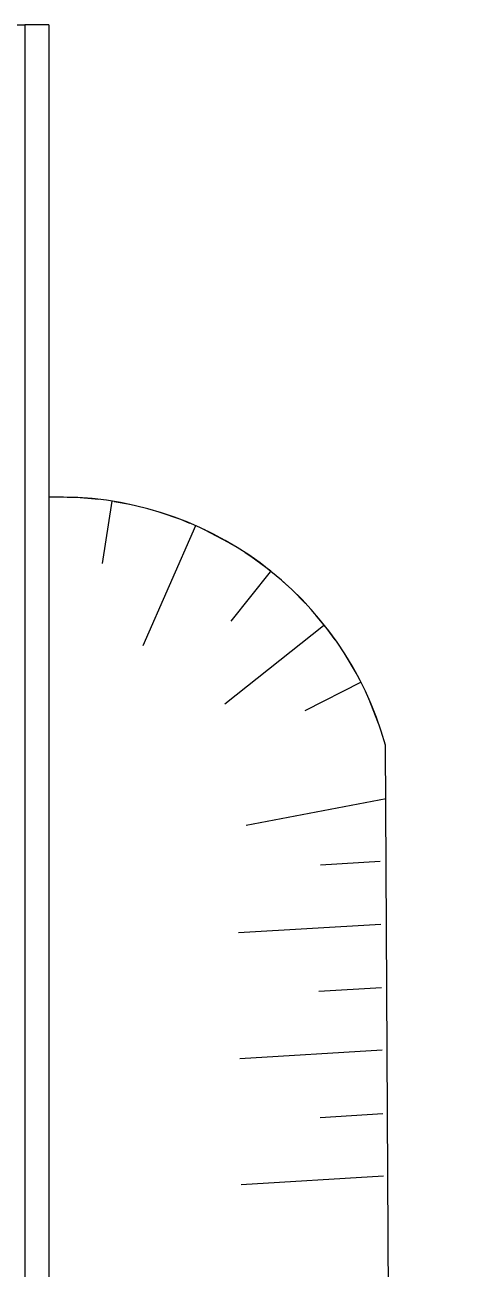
# Model space of a CAD drawing. Header units: millimetres. Extents: x 1887 to 2405, y 1100 to 1335.
# Drawn here: x 2206.69 to 2210.29, y 1187.22 to 1197.09 of the extents above; entities that cross this region are included whole.
import ezdxf

# ---------------------------------------------------------------- set-up
doc = ezdxf.new("R2010")
doc.units = ezdxf.units.MM
doc.linetypes.add('HIDDEN', pattern=[0.375, 0.25, -0.125])
for name, color, linetype in [('ar-guarda corpo', 22, 'Continuous'), ('ar-mureta-V', 2, 'Continuous'), ('AR-PROJ', 1, 'HIDDEN'), ('AR-TALUDE', 1, 'Continuous')]:
    doc.layers.add(name, color=color, linetype=linetype)

msp = doc.modelspace()

# ---------------------------------------------------------------- linework, layer by layer
at = {"layer": 'ar-guarda corpo'}
msp.add_line((2206.1889, 1197.0899), (2206.6889, 1197.0899), dxfattribs=at)
at = {"layer": 'ar-mureta-V'}
for p, q in [((2206.6889, 1197.0899), (2206.6889, 1177.5242)), ((2206.8804, 1197.0899), (2206.6889, 1197.0899)), ((2206.8804, 1197.0899), (2206.8804, 1182.0985))]:
    msp.add_line(p, q, dxfattribs=at)
at = {"layer": 'AR-PROJ'}
msp.add_arc((2206.9647, 1190.6591), 2.6843, 19.30893, 91.80036, dxfattribs=at)
at = {"layer": 'AR-TALUDE'}
for p, q in [((2207.3804, 1193.311), (2207.3029, 1192.817)), ((2207.3804, 1193.311), (2207.3029, 1192.817)), ((2208.0446, 1193.1166), (2207.6254, 1192.1625)), ((2208.0446, 1193.1166), (2207.6254, 1192.1625)), ((2208.6355, 1192.75), (2208.3234, 1192.3594)), ((2208.6355, 1192.75), (2208.3234, 1192.3594)), ((2209.0594, 1192.3221), (2208.2762, 1191.7003)), ((2209.0594, 1192.3221), (2208.2762, 1191.7003)), ((2209.3581, 1191.8745), (2208.9123, 1191.6481)), ((2209.3581, 1191.8745), (2208.9123, 1191.6481)), ((2209.6031, 1181.907), (2209.5517, 1191.3754)), ((2208.4469, 1190.7405), (2209.5588, 1190.9518)), ((2209.0357, 1190.4252), (2209.5099, 1190.4537)), ((2208.3865, 1189.8877), (2209.5163, 1189.9556)), ((2208.3865, 1189.8877), (2209.5163, 1189.9556)), ((2208.3865, 1189.8877), (2209.5163, 1189.9556)), ((2209.0223, 1189.4226), (2209.5214, 1189.4526)), ((2208.3967, 1188.889), (2209.5264, 1188.9569)), ((2208.3967, 1188.889), (2209.5264, 1188.9569)), ((2208.3967, 1188.889), (2209.5264, 1188.9569)), ((2209.0325, 1188.4214), (2209.5316, 1188.4514)), ((2208.4068, 1187.8903), (2209.5366, 1187.9582)), ((2208.4068, 1187.8903), (2209.5366, 1187.9582)), ((2208.4068, 1187.8903), (2209.5366, 1187.9582))]:
    msp.add_line(p, q, dxfattribs=at)
msp.add_arc((2206.9647, 1190.6591), 2.6843, 15.47828, 91.80036, dxfattribs=at)
msp.add_arc((2206.9647, 1190.6591), 2.6843, 15.47828, 91.80036, dxfattribs=at)
msp.add_arc((2206.9647, 1190.6591), 2.6843, 15.47828, 91.80036, dxfattribs=at)
msp.add_open_spline([(2209.6023, 1181.907), (2210.1055, 1175.4093), (2212.7919, 1160.4134), (2230.1765, 1147.2677), (2241.402, 1149.9808), (2249.6832, 1155.6803), (2256.8602, 1168.1826), (2261.8663, 1179.1126), (2266.4303, 1187.8269), (2268.4755, 1193.7303)], degree=3, knots=[0.874603, 0.874603, 0.874603, 0.874603, 13.033613, 24.300817, 33.994288, 45.623477, 57.311406, 66.544355, 85.146679, 85.146679, 85.146679, 85.146679], dxfattribs=at)

doc.saveas('drawing.dxf')
